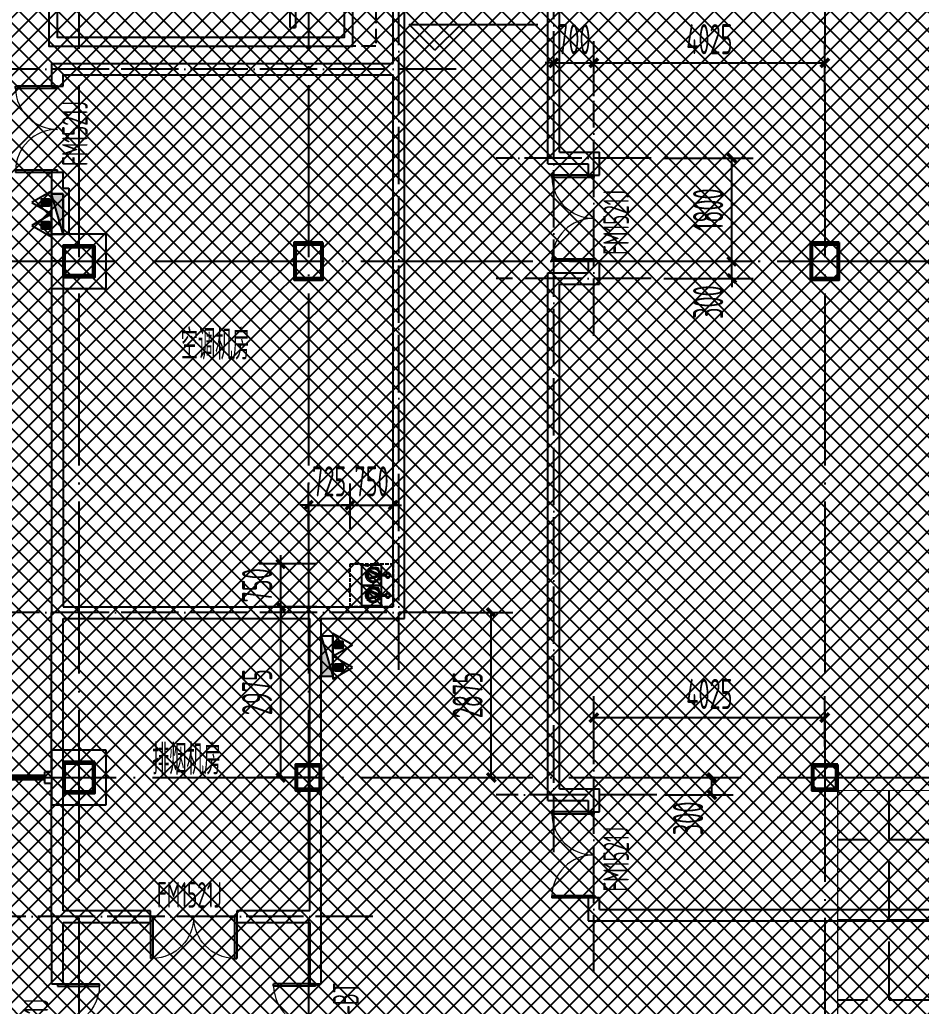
# Model space of a CAD drawing. Extents: x -473190 to 2138458, y -81875 to 2633646.
# Drawn here: x -50329 to -34617, y 114822 to 132022 of the extents above; entities that cross this region are included whole.
import ezdxf

# ---------------------------------------------------------------- set-up
doc = ezdxf.new("R2010")
doc.units = 0
doc.header["$LTSCALE"] = 1000
for name, pattern in [('DASH', [0.35, 0.25, -0.1]), ('DOTE', [2.42, 2, -0.2, 0.02, -0.2]), ('排水', [1.1, 1, -0.1])]:
    doc.linetypes.add(name, pattern=pattern)
for name, color, linetype in [('00-停车位', 67, 'Continuous'), ('A-COLUMN', 2, 'Continuous'), ('A-PUB_HATCH', 8, 'Continuous'), ('A-ROOM_NAME', 23, 'Continuous'), ('A-WALL', 2, 'Continuous'), ('car', 252, 'Continuous'), ('DIM_ELEV', 3, 'Continuous'), ('DOOR_FIRE', 4, 'Continuous'), ('DOOR_FIRE_TEXT', 7, 'Continuous'), ('DOTE', 1, 'DOTE'), ('PUB_DIM', 3, 'Continuous'), ('W-EQUIP_消火栓', 7, 'Continuous'), ('W-EQUIP_灭火器', 7, 'Continuous'), ('排水', 4, 'Continuous'), ('索引线', 252, 'Continuous'), ('集水坑', 4, 'Continuous'), ('雨棚投影', 147, 'Continuous')]:
    doc.layers.add(name, color=color, linetype=linetype)
doc.layers.add('GPS-污水', color=2, linetype='排水', lineweight=40)
doc.layers.add('钢柱', color=51, linetype='Continuous', lineweight=35)
doc.styles.add('8B2_02', font='tssdeng.shx', dxfattribs={"width": 0.6, "bigfont": 'TSSDCHN.shx'})
doc.styles.add('_TCH_DIM_T3', font='tssdeng.shx', dxfattribs={"width": 0.564706, "bigfont": '@@@tssdchn.shx'})
doc.styles.add('_TCH_WINDOW', font='tssdeng.shx', dxfattribs={"width": 0.8, "height": 3.5, "bigfont": 'tssdchn.shx'})
doc.styles.get("Standard").update_dxf_attribs({"font": 'gbenor.shx', "bigfont": 'gbcbig.shx'})
doc.dimstyles.new('_TCH_ARCH&&150', dxfattribs={"dimtxt": 525, "dimasz": 150, "dimexe": 375, "dimexo": 450, "dimgap": 150, "dimtad": 1, "dimdec": 0, "dimzin": 0, "dimdsep": 46, "dimtxsty": '_TCH_DIM_T3', "dimblk": 'ARCHTICK', "dimcen": 0.09, "dimclrt": 7, "dimazin": 2, "dimtfac": 1, "dimtdec": 0, "dimtix": 1, "dimtmove": 2, "dimatfit": 3, "dimfxl": 0, "dimtolj": 1, "dimtzin": 0, "dimarcsym": 0})

# ---------------------------------------------------------------- blocks, each defined once
blk = doc.blocks.new('$SB01_1')
h = blk.add_hatch(color=256)
h.dxf.hatch_style = 1
h.paths.add_polyline_path([(-0.381, -0.323), (0.5, 0), (-0.381, 0.323)])
h.paths.add_polyline_path([(0, 0), (0.002, 0), (0.002, 0.001), (0, 0.001)], flags=24)
h.paths.add_polyline_path([(0, -0.002), (0.003, -0.002), (0.003, -0.001), (0, -0.001)], flags=24)
h.paths.add_polyline_path([(0, -0.003), (0.003, -0.003), (0.003, -0.002), (0, -0.002)], flags=24)
for p, q in [((0.5, 0), (-0.381, 0.323)), ((-0.381, 0.323), (-0.381, -0.323)), ((0.5, 0), (-0.381, -0.323))]:
    blk.add_line(p, q)
blk.add_circle((0, 0), 0.5)
at = {"flags": 1}
for tag, p in [('UNIT', (0, 0)), ('SPEC', (0, -0.002)), ('WHAT', (0, -0.003))]:
    blk.add_attdef(tag, p, '', height=0.001, dxfattribs=at)
blk = doc.blocks.new('人防集水坑')
at = {"layer": 'GPS-污水', "linetype": '排水'}
for p, q in [((307486, 701151), (307284, 701151)), ((307486, 700451), (307284, 700451))]:
    blk.add_line(p, q, dxfattribs=at)
for centre in [(307561, 701151), (307561, 700451)]:
    blk.add_circle(centre, 75, dxfattribs=at)
at = {"layer": '集水坑', "linetype": 'DASH', "ltscale": 0.5}
blk.add_lwpolyline([(306241, 700051), (306241, 701551), (307741, 701551), (307741, 700051)], close=True, dxfattribs=at)
at = {"layer": '集水坑', "linetype": 'Continuous', "ltscale": 0.5}
for points in [[(306641, 701501), (306641, 700801), (307341, 700801), (307341, 701501)], [(306641, 700801), (306641, 700101), (307341, 700101), (307341, 700801)]]:
    blk.add_lwpolyline(points, close=True, dxfattribs=at)
at = {"layer": '集水坑', "linetype": 'DASH', "ltscale": 0.5}
for points in [[(307341, 700801), (307237, 701397), (306641, 701501)], [(307347, 700101), (307243, 700697), (306647, 700801)]]:
    blk.add_lwpolyline(points, dxfattribs=at)
at = {"layer": 'GPS-污水', "linetype": '排水', "xscale": -480.0000000000002, "yscale": 480.0000000000002, "zscale": 480.0000000000002, "rotation": 176.2535374729293}
for p in [(307045, 701164, 0), (307045, 700464, 0)]:
    blk.add_blockref('$SB01_1', p, dxfattribs=at)
blk = doc.blocks.new('_ArchTick')
at = {"color": 0, "linetype": 'ByBlock', "const_width": 0.4}
blk.add_lwpolyline([(-0.5, -0.5), (0.5, 0.5)], dxfattribs=at)
blk = doc.blocks.new('*D5237')
at = {"layer": 'Defpoints', "color": 0, "transparency": 16777216}
for p in [(44909, -63669), (44184, -64535), (44909, -64535)]:
    blk.add_point(p, dxfattribs=at)
at = {"layer": 'PUB_DIM', "color": 0, "lineweight": -2, "transparency": 16777216}
for p, q in [((44184, -64085), (44184, -63294)), ((44909, -64085), (44909, -63294)), ((44184, -63669), (44034, -63669)), ((44184, -63669), (44909, -63669)), ((44909, -63669), (45059, -63669))]:
    blk.add_line(p, q, dxfattribs=at)
at = {"layer": 'PUB_DIM', "color": 0, "lineweight": -2, "transparency": 16777216, "xscale": 150, "yscale": 150, "zscale": 150}
blk.add_blockref('_ArchTick', (44184, -63669), dxfattribs=at)
at = {"layer": 'PUB_DIM', "color": 0, "lineweight": -2, "transparency": 16777216, "xscale": 150, "yscale": 150, "zscale": 150, "rotation": 180}
blk.add_blockref('_ArchTick', (44909, -63669), dxfattribs=at)
at = {"layer": 'PUB_DIM', "color": 7, "transparency": 16777216, "insert": (44546, -63256), "char_height": 525, "attachment_point": 5, "style": '_TCH_DIM_T3'}
blk.add_mtext('\\A1;725', dxfattribs=at)
blk = doc.blocks.new('*D5238')
at = {"layer": 'Defpoints', "color": 0, "transparency": 16777216}
for p in [(45659, -63669), (44909, -64535), (45659, -64535)]:
    blk.add_point(p, dxfattribs=at)
at = {"layer": 'PUB_DIM', "color": 0, "lineweight": -2, "transparency": 16777216}
for p, q in [((44909, -64085), (44909, -63294)), ((45659, -64085), (45659, -63294)), ((44909, -63669), (44759, -63669)), ((44909, -63669), (45659, -63669)), ((45659, -63669), (45809, -63669))]:
    blk.add_line(p, q, dxfattribs=at)
at = {"layer": 'PUB_DIM', "color": 0, "lineweight": -2, "transparency": 16777216, "xscale": 150, "yscale": 150, "zscale": 150}
blk.add_blockref('_ArchTick', (44909, -63669), dxfattribs=at)
at = {"layer": 'PUB_DIM', "color": 0, "lineweight": -2, "transparency": 16777216, "xscale": 150, "yscale": 150, "zscale": 150, "rotation": 180}
blk.add_blockref('_ArchTick', (45659, -63669), dxfattribs=at)
at = {"layer": 'PUB_DIM', "color": 7, "transparency": 16777216, "insert": (45284, -63256), "char_height": 525, "attachment_point": 5, "style": '_TCH_DIM_T3'}
blk.add_mtext('\\A1;750', dxfattribs=at)
blk = doc.blocks.new('*D5314')
at = {"layer": 'Defpoints', "color": 0, "transparency": 16777216}
for p in [(43703, -64693), (44778, -64693), (44778, -65443)]:
    blk.add_point(p, dxfattribs=at)
at = {"layer": 'PUB_DIM', "color": 0, "lineweight": -2, "transparency": 16777216}
for p, q in [((43703, -64693), (43703, -64543)), ((44328, -64693), (43328, -64693)), ((43703, -65443), (43703, -64693)), ((44328, -65443), (43328, -65443)), ((43703, -65443), (43703, -65593))]:
    blk.add_line(p, q, dxfattribs=at)
at = {"layer": 'PUB_DIM', "color": 0, "lineweight": -2, "transparency": 16777216, "xscale": 150, "yscale": 150, "zscale": 150}
for p, rotation in [((43703, -64693), 270), ((43703, -65443), 90)]:
    blk.add_blockref('_ArchTick', p, dxfattribs=dict(at, rotation=rotation))
at = {"layer": 'PUB_DIM', "color": 7, "transparency": 16777216, "insert": (43290, -65068), "char_height": 525, "attachment_point": 5, "rotation": 90, "style": '_TCH_DIM_T3'}
blk.add_mtext('\\A1;750', dxfattribs=at)
blk = doc.blocks.new('*D5315')
at = {"layer": 'Defpoints', "color": 0, "transparency": 16777216}
for p in [(43703, -65443), (44778, -65443), (44778, -68418)]:
    blk.add_point(p, dxfattribs=at)
at = {"layer": 'PUB_DIM', "color": 0, "lineweight": -2, "transparency": 16777216}
for p, q in [((44328, -65443), (43328, -65443)), ((43703, -68418), (43703, -65443)), ((44328, -68418), (43328, -68418))]:
    blk.add_line(p, q, dxfattribs=at)
at = {"layer": 'PUB_DIM', "color": 0, "lineweight": -2, "transparency": 16777216, "xscale": 150, "yscale": 150, "zscale": 150}
for p, rotation in [((43703, -65443), 90), ((43703, -68418), 270)]:
    blk.add_blockref('_ArchTick', p, dxfattribs=dict(at, rotation=rotation))
at = {"layer": 'PUB_DIM', "color": 7, "transparency": 16777216, "insert": (43290, -66931), "char_height": 525, "attachment_point": 5, "rotation": 90, "style": '_TCH_DIM_T3'}
blk.add_mtext('\\A1;2975', dxfattribs=at)
blk = doc.blocks.new('车位2400x5300')
at = {"layer": '00-停车位', "color": 251}
for p, q in [((-875, -1000), (-175, -1000)), ((-875, -1100), (-875, -1000)), ((-175, -1100), (-175, -1000)), ((175, -1000), (875, -1000)), ((175, -1100), (175, -1000)), ((875, -1100), (875, -1000)), ((-875, -1100), (-175, -1100)), ((175, -1100), (875, -1100)), ((400, -5300), (-400, -5300))]:
    blk.add_line(p, q, dxfattribs=at)
blk.add_lwpolyline([(400, -5150), (400, -5300), (1200, -5300), (1200, 0), (-1200, 0), (-1200, -5300), (-400, -5300), (-400, -5150), (-1050, -5150), (-1050, -150), (1050, -150), (1050, -5150), (400, -5150)], dxfattribs=at)
blk.add_lwpolyline([(0, -5150, 0, 600, 0), (0, -4850, 600, 600, 0)], format="xyseb", dxfattribs=at)
blk = doc.blocks.new('A$C00330F2E')
at = {"layer": 'A-COLUMN'}
for p, q in [((5325, -26850), (4375, -26850)), ((4375, -26850), (4375, -27800)), ((5325, -27800), (5325, -26850)), ((4375, -27800), (5325, -27800)), ((5325, -35850), (4375, -35850)), ((4375, -35850), (4375, -36800)), ((5325, -36800), (5325, -35850)), ((4375, -36800), (5325, -36800))]:
    blk.add_line(p, q, dxfattribs=at)
at = {"layer": '钢柱', "color": 4, "lineweight": 35}
for points in [[(9100, -27000), (8600, -27000), (8600, -27650), (9100, -27650)], [(18100, -27000), (17600, -27000), (17600, -27650), (18100, -27650)], [(5125, -27050), (4575, -27050), (4575, -27600), (5125, -27600)], [(5095, -27570), (4605, -27570), (4605, -27080), (5095, -27080)], [(9070, -27620), (8630, -27620), (8630, -27030), (9070, -27030)], [(18070, -27620), (17630, -27620), (17630, -27030), (18070, -27030)], [(5125, -36050), (4575, -36050), (4575, -36600), (5125, -36600)], [(5095, -36570), (4605, -36570), (4605, -36080), (5095, -36080)], [(9075, -36100), (8625, -36100), (8625, -36550), (9075, -36550)], [(18075, -36100), (17625, -36100), (17625, -36550), (18075, -36550)], [(9045, -36520), (8655, -36520), (8655, -36130), (9045, -36130)], [(18045, -36520), (17655, -36520), (17655, -36130), (18045, -36130)]]:
    blk.add_lwpolyline(points, close=True, dxfattribs=at)
blk = doc.blocks.new('A$C4F5A101F')
at = {"layer": 'DOTE', "color": 16, "linetype": 'DOTE', "ltscale": 1.5}
for p, q in [((-251939.7, 16373.7), (-251939.7, -213765.2)), ((-247939.7, 16373.7), (-247939.7, -213765.2)), ((-238939.7, 16373.7), (-238939.7, -213765.2)), ((-297848.4, -30257.4), (-173939.7, -30257.4)), ((-297848.4, -39257.4), (-173939.7, -39257.4))]:
    blk.add_line(p, q, dxfattribs=at)
blk = doc.blocks.new('*D5480')
at = {"layer": 'Defpoints', "color": 0, "transparency": 16777216}
for p in [(11592, -19425), (12913, -19425), (11592, -22300)]:
    blk.add_point(p, dxfattribs=at)
at = {"layer": 'PUB_DIM', "color": 0, "lineweight": -2, "transparency": 16777216}
for p, q in [((12042, -19425), (13288, -19425)), ((12913, -22300), (12913, -19425)), ((12042, -22300), (13288, -22300))]:
    blk.add_line(p, q, dxfattribs=at)
at = {"layer": 'PUB_DIM', "color": 0, "lineweight": -2, "transparency": 16777216, "xscale": 150, "yscale": 150, "zscale": 150}
for p, rotation in [((12913, -19425), 90), ((12913, -22300), 270)]:
    blk.add_blockref('_ArchTick', p, dxfattribs=dict(at, rotation=rotation))
at = {"layer": 'PUB_DIM', "color": 7, "transparency": 16777216, "insert": (12500, -20863), "char_height": 525, "attachment_point": 5, "rotation": 90, "style": '_TCH_DIM_T3'}
blk.add_mtext('\\A1;2875', dxfattribs=at)
blk = doc.blocks.new('*D5495')
at = {"layer": 'Defpoints', "color": 0, "transparency": 16777216}
for p in [(3952, -9950), (5012, -9950), (5012, -13300)]:
    blk.add_point(p, dxfattribs=at)
at = {"layer": 'PUB_DIM', "color": 0, "lineweight": -2, "transparency": 16777216}
for p, q in [((4562, -9950), (3577, -9950)), ((3952, -13300), (3952, -9950)), ((4562, -13300), (3577, -13300))]:
    blk.add_line(p, q, dxfattribs=at)
at = {"layer": 'PUB_DIM', "color": 0, "lineweight": -2, "transparency": 16777216, "xscale": 150, "yscale": 150, "zscale": 150}
for p, rotation in [((3952, -9950), 90), ((3952, -13300), 270)]:
    blk.add_blockref('_ArchTick', p, dxfattribs=dict(at, rotation=rotation))
at = {"layer": 'PUB_DIM', "color": 7, "transparency": 16777216, "insert": (3539, -11625), "char_height": 525, "attachment_point": 5, "rotation": 90, "style": '_TCH_DIM_T3'}
blk.add_mtext('\\A1;3350', dxfattribs=at)
blk = doc.blocks.new('*D5519')
at = {"layer": 'Defpoints', "color": 0, "transparency": 16777216}
for p in [(15492, -22300), (16755, -22300), (15492, -22600)]:
    blk.add_point(p, dxfattribs=at)
at = {"layer": 'PUB_DIM', "color": 0, "lineweight": -2, "transparency": 16777216}
for p, q in [((15942, -22300), (17130, -22300)), ((16755, -22600), (16755, -22300)), ((15942, -22600), (17130, -22600))]:
    blk.add_line(p, q, dxfattribs=at)
at = {"layer": 'PUB_DIM', "color": 0, "lineweight": -2, "transparency": 16777216, "xscale": 150, "yscale": 150, "zscale": 150}
for p, rotation in [((16755, -22300), 90), ((16755, -22600), 270)]:
    blk.add_blockref('_ArchTick', p, dxfattribs=dict(at, rotation=rotation))
at = {"layer": 'PUB_DIM', "color": 7, "transparency": 16777216, "insert": (16342, -23012), "char_height": 525, "attachment_point": 5, "rotation": 90, "style": '_TCH_DIM_T3'}
blk.add_mtext('\\A1;300', dxfattribs=at)
blk = doc.blocks.new('*D5520')
at = {"layer": 'Defpoints', "color": 0, "transparency": 16777216}
for p in [(18725, -21256), (14700, -22208), (18725, -22208)]:
    blk.add_point(p, dxfattribs=at)
at = {"layer": 'PUB_DIM', "color": 0, "lineweight": -2, "transparency": 16777216}
for p, q in [((14700, -21758), (14700, -20881)), ((18725, -21758), (18725, -20881)), ((14700, -21256), (18725, -21256))]:
    blk.add_line(p, q, dxfattribs=at)
at = {"layer": 'PUB_DIM', "color": 0, "lineweight": -2, "transparency": 16777216, "xscale": 150, "yscale": 150, "zscale": 150, "rotation": 180}
blk.add_blockref('_ArchTick', (14700, -21256), dxfattribs=at)
at = {"layer": 'PUB_DIM', "color": 0, "lineweight": -2, "transparency": 16777216, "xscale": 150, "yscale": 150, "zscale": 150}
blk.add_blockref('_ArchTick', (18725, -21256), dxfattribs=at)
at = {"layer": 'PUB_DIM', "color": 7, "transparency": 16777216, "insert": (16713, -20843), "char_height": 525, "attachment_point": 5, "style": '_TCH_DIM_T3'}
blk.add_mtext('\\A1;4025', dxfattribs=at)
blk = doc.blocks.new('*D5521')
at = {"layer": 'Defpoints', "color": 0, "transparency": 16777216}
for p in [(15472, -11500), (17104, -11500), (15472, -13300)]:
    blk.add_point(p, dxfattribs=at)
at = {"layer": 'PUB_DIM', "color": 0, "lineweight": -2, "transparency": 16777216}
for p, q in [((15922, -11500), (17479, -11500)), ((17104, -13300), (17104, -11500)), ((15922, -13300), (17479, -13300))]:
    blk.add_line(p, q, dxfattribs=at)
at = {"layer": 'PUB_DIM', "color": 0, "lineweight": -2, "transparency": 16777216, "xscale": 150, "yscale": 150, "zscale": 150}
for p, rotation in [((17104, -11500), 90), ((17104, -13300), 270)]:
    blk.add_blockref('_ArchTick', p, dxfattribs=dict(at, rotation=rotation))
at = {"layer": 'PUB_DIM', "color": 7, "transparency": 16777216, "insert": (16692, -12400), "char_height": 525, "attachment_point": 5, "rotation": 90, "style": '_TCH_DIM_T3'}
blk.add_mtext('\\A1;1800', dxfattribs=at)
blk = doc.blocks.new('*D5522')
at = {"layer": 'Defpoints', "color": 0, "transparency": 16777216}
for p in [(15472, -13300), (17104, -13300), (15472, -13600)]:
    blk.add_point(p, dxfattribs=at)
at = {"layer": 'PUB_DIM', "color": 0, "lineweight": -2, "transparency": 16777216}
for p, q in [((17104, -13300), (17104, -13150)), ((15922, -13300), (17479, -13300)), ((17104, -13600), (17104, -13300)), ((15922, -13600), (17479, -13600)), ((17104, -13600), (17104, -13750))]:
    blk.add_line(p, q, dxfattribs=at)
at = {"layer": 'PUB_DIM', "color": 0, "lineweight": -2, "transparency": 16777216, "xscale": 150, "yscale": 150, "zscale": 150}
for p, rotation in [((17104, -13300), 270), ((17104, -13600), 90)]:
    blk.add_blockref('_ArchTick', p, dxfattribs=dict(at, rotation=rotation))
at = {"layer": 'PUB_DIM', "color": 7, "transparency": 16777216, "insert": (16692, -14012), "char_height": 525, "attachment_point": 5, "rotation": 90, "style": '_TCH_DIM_T3'}
blk.add_mtext('\\A1;300', dxfattribs=at)
blk = doc.blocks.new('*D5523')
at = {"layer": 'Defpoints', "color": 0, "transparency": 16777216}
for p in [(14700, -9840), (14000, -10872), (14700, -10872)]:
    blk.add_point(p, dxfattribs=at)
at = {"layer": 'PUB_DIM', "color": 0, "lineweight": -2, "transparency": 16777216}
for p, q in [((14000, -10422), (14000, -9465)), ((14700, -10422), (14700, -9465)), ((14000, -9840), (13850, -9840)), ((14000, -9840), (14700, -9840)), ((14700, -9840), (14850, -9840))]:
    blk.add_line(p, q, dxfattribs=at)
at = {"layer": 'PUB_DIM', "color": 0, "lineweight": -2, "transparency": 16777216, "xscale": 150, "yscale": 150, "zscale": 150}
blk.add_blockref('_ArchTick', (14000, -9840), dxfattribs=at)
at = {"layer": 'PUB_DIM', "color": 0, "lineweight": -2, "transparency": 16777216, "xscale": 150, "yscale": 150, "zscale": 150, "rotation": 180}
blk.add_blockref('_ArchTick', (14700, -9840), dxfattribs=at)
at = {"layer": 'PUB_DIM', "color": 7, "transparency": 16777216, "insert": (14350, -9428), "char_height": 525, "attachment_point": 5, "style": '_TCH_DIM_T3'}
blk.add_mtext('\\A1;700', dxfattribs=at)
blk = doc.blocks.new('*D5524')
at = {"layer": 'Defpoints', "color": 0, "transparency": 16777216}
for p in [(18725, -9840), (14700, -10872), (18725, -10872)]:
    blk.add_point(p, dxfattribs=at)
at = {"layer": 'PUB_DIM', "color": 0, "lineweight": -2, "transparency": 16777216}
for p, q in [((14700, -10422), (14700, -9465)), ((18725, -10422), (18725, -9465)), ((14700, -9840), (18725, -9840))]:
    blk.add_line(p, q, dxfattribs=at)
at = {"layer": 'PUB_DIM', "color": 0, "lineweight": -2, "transparency": 16777216, "xscale": 150, "yscale": 150, "zscale": 150, "rotation": 180}
blk.add_blockref('_ArchTick', (14700, -9840), dxfattribs=at)
at = {"layer": 'PUB_DIM', "color": 0, "lineweight": -2, "transparency": 16777216, "xscale": 150, "yscale": 150, "zscale": 150}
blk.add_blockref('_ArchTick', (18725, -9840), dxfattribs=at)
at = {"layer": 'PUB_DIM', "color": 7, "transparency": 16777216, "insert": (16713, -9428), "char_height": 525, "attachment_point": 5, "style": '_TCH_DIM_T3'}
blk.add_mtext('\\A1;4025', dxfattribs=at)
blk = doc.blocks.new('A$C2EF10B80')
at = {"layer": 'A-PUB_HATCH'}
h = blk.add_hatch(dxfattribs=at)
h.set_pattern_fill('ANSI31', color=256, scale=50, angle=-16.4434)
h.set_pattern_definition([(45, (6188.46, 7099.97), (-56.1266, 56.1266), [])])
h.paths.add_polyline_path([(-983, -100, 0.414214), (-1033, -50), (-1184, -50), (-1091, -207), (-1210, -207), (-1204, -250), (-983, -250)])
h.paths.add_polyline_path([(-983, -250), (-1204, -250), (-1190, -350), (-1033, -350, 0.414213), (-983, -300)])
h.paths.add_polyline_path([(-1262, -250), (-1417, -250), (-1417, -300, 0.414215), (-1367, -350), (-1207, -350)])
h.paths.add_polyline_path([(-1221, -50), (-1367, -50, 0.414214), (-1417, -100), (-1417, -250), (-1262, -250), (-1320, -146), (-1212, -146)])
at = {"layer": 'car', "linetype": 'DASH', "ltscale": 0.5}
blk.add_line((-1367, -350), (-1033, -350), dxfattribs=at)
at = {"layer": 'car', "linetype": 'DASH'}
blk.add_lwpolyline([(-2400, 0), (0, 0), (0, -400), (-2400, -400)], close=True, dxfattribs=at)
at = {"layer": 'car', "linetype": 'DASH', "ltscale": 0.5}
blk.add_lwpolyline([(-1320, -146), (-1185, -390), (-1210, -207), (-1091, -207), (-1227, 23), (-1212, -146)], close=True, dxfattribs=at)
for points in [[(-1367, -50, 0.414214), (-1417, -100), (-1417, -300)], [(-1033, -350, 0.414214), (-983, -300), (-983, -100, 0.414214), (-1033, -50), (-1367, -50)]]:
    blk.add_lwpolyline(points, format="xyb", dxfattribs=at)
at = {"layer": 'car', "linetype": 'DASH'}
blk.add_arc((-1367, -300), 50, 180, 270, dxfattribs=at)
blk = doc.blocks.new('$TwtSys$00000434')
for p, q in [((-0.5, 0.5), (-0.5, -0.5)), ((-0.5, -0.5), (0.5, 0.5)), ((0.5, 0.5), (-0.5, 0.5)), ((0.5, -0.5), (0.5, 0.5)), ((-0.5, -0.5), (0.5, -0.5))]:
    blk.add_line(p, q)
blk.add_solid([(0.5, -0.5), (0.5, 0.5), (-0.5, -0.5)])
blk = doc.blocks.new('$TwtSys$00000546')
h = blk.add_hatch()
h.set_pattern_fill('ANSI31', color=256, scale=200, style=0)
h.set_pattern_definition([(45, (-38543.802, -6670.83), (-17.67767, 17.67767), [])])
h.paths.add_polyline_path([(-65, 174), (65, 174), (65, 44), (-65, 44)])
for points in [[(0, 344), (-198, 0), (198, 0)], [(-65, 174), (65, 174), (65, 44), (-65, 44)]]:
    blk.add_lwpolyline(points, close=True)
blk = doc.blocks.new('zzzzzzzzzzzzzzzz')
at = {"layer": 'A-COLUMN'}
for p, q in [((-66734, -201785), (-67684, -201785)), ((-67684, -201785), (-67684, -202735)), ((-66734, -202735), (-66734, -201785)), ((-67684, -202735), (-66734, -202735)), ((-66734, -210785), (-67684, -210785)), ((-67684, -210785), (-67684, -211735)), ((-66734, -211735), (-66734, -210785)), ((-62984, -211035), (-63434, -211035)), ((-63434, -211035), (-63434, -211485)), ((-62984, -211485), (-62984, -211035)), ((-63434, -211485), (-62984, -211485)), ((-67684, -211735), (-66734, -211735))]:
    blk.add_line(p, q, dxfattribs=at)
blk.add_blockref('A$C00330F2E', (-72059, -174935))
blk = doc.blocks.new('ADFASDF')
h = blk.add_hatch()
h.set_pattern_fill('ANSI37', color=8, scale=150)
h.set_pattern_definition([(45, (0, 0), (-168.3798, 168.3798), []), (135, (0, 0), (-168.3798, -168.3798), [])])
h.paths.add_polyline_path([(521397, 239186), (521397, 224886), (539697, 224886), (539697, 169261), (524947, 169261), (524947, 171211), (527822, 171211), (527922, 176611), (501318, 176611), (501125, 109884), (530547, 109887), (530547, 107449), (538188, 100503), (536147, 98236), (540086, 94690), (517812, 69953), (517812, 59790), (482108, 20136), (405247, 20136), (405247, 26086), (391997, 40436), (391997, 64736), (399997, 64738), (399997, 239186), (409022, 239186)])
blk = doc.blocks.new('$DorLib2D$00000002')
for p, q in [((-0.5, 0), (-0.5, 0.4875)), ((-0.475, 0.4875), (-0.5, 0.4875)), ((-0.475, 0), (-0.475, 0.4875)), ((0.475, 0), (0.475, 0.4875)), ((0.475, 0.4875), (0.5, 0.4875)), ((0.5, 0), (0.5, 0.4875)), ((-0.5, 0), (-0.475, 0)), ((0.5, 0), (0.475, 0))]:
    blk.add_line(p, q)
at = {"lineweight": 13}
for centre, start, end in [((-0.4875, 0), 0, 88.53072), ((0.4875, 0), 91.46928, 180)]:
    blk.add_arc(centre, 0.4875, start, end, dxfattribs=at)
blk = doc.blocks.new('$DorLib2D$00000213')
at = {"color": 0, "linetype": 'DASH', "const_width": 0.02}
blk.add_lwpolyline([(0.5, 0), (-0.5, 0)], dxfattribs=at)
blk = doc.blocks.new('A$C3672542B')
at = {"layer": '排水', "color": 3, "linetype": 'DASH'}
blk.add_lwpolyline([(43668.2, -63452.7, 0, 0, 0), (44380.1, -64164.6, 160, 0, 0), (44804.3, -64588.9, 0, 0, 0)], format="xyseb", dxfattribs=at)
at = {"layer": '集水坑', "linetype": 'Continuous', "xscale": 0.5, "yscale": 0.5, "zscale": 0.5}
blk.add_blockref('人防集水坑', (-108211.8, -415468.6), dxfattribs=at)
at = {"layer": 'PUB_DIM'}
for p1, p2, distance, picture, middle in [((44183.7, -64535), (44908.7, -64535), 866.1, '*D5237', (44546.2, -63256.4)), ((44908.7, -64535), (45658.7, -64535), 866.1, '*D5238', (45283.7, -63256.4)), ((44778.1, -65443.2), (44778.1, -64693.2), 1075.1, '*D5314', (43290.5, -65068.2)), ((44778.1, -68418.2), (44778.1, -65443.2), 1075.1, '*D5315', (43290.5, -66930.7))]:
    dim = blk.add_aligned_dim(p1=p1, p2=p2, distance=distance, dimstyle='_TCH_ARCH&&150', dxfattribs=at)
    dim.commit()
    dim.dimension.update_dxf_attribs({"geometry": picture, "text_midpoint": middle})
blk = doc.blocks.new('A$C2B5B1B2C')
at = {"layer": 'DOTE', "linetype": 'DOTE', "ltscale": 0.5}
for p, q in [((11300, -20425), (11300, 9700)), ((14000, -23600), (14000, -3500)), ((12300, -9950), (4350, -9950)), ((14700, -14600), (14700, -10500)), ((15700, -11500), (13000, -11500)), ((15700, -13600), (13000, -13600)), ((12300, -19425), (4350, -19425)), ((14700, -25700), (14700, -21500)), ((15800, -22600), (13000, -22600)), ((10850, -24725), (4350, -24725))]:
    blk.add_line(p, q, dxfattribs=at)
at = {"layer": 'PUB_DIM'}
for p1, p2, distance, picture, middle in [((14000, -10871.9), (14700, -10871.9), 1031.8, '*D5523', (14350, -9427.6)), ((14700, -10871.9), (18725, -10871.9), 1031.8, '*D5524', (16712.5, -9427.6)), ((5011.6, -13300), (5011.6, -9950), 1060, '*D5495', (3539.1, -11625)), ((15471.7, -13300), (15471.7, -11500), -1632.7, '*D5521', (16692, -12400)), ((11592.5, -22300), (11592.5, -19425), -1320.5, '*D5480', (12500.4, -20862.5)), ((14700, -22208), (18725, -22208), 952.4, '*D5520', (16712.5, -20843.2))]:
    dim = blk.add_aligned_dim(p1=p1, p2=p2, distance=distance, dimstyle='_TCH_ARCH&&150', dxfattribs=at)
    dim.commit()
    dim.dimension.update_dxf_attribs({"geometry": picture, "text_midpoint": middle})
for base, p1, p2, picture, middle in [((17104.5, -13300), (15471.7, -13600), (15471.7, -13300), '*D5522', (16692, -14011.7)), ((16754.5, -22300), (15491.6, -22600), (15491.6, -22300), '*D5519', (16342, -23011.7))]:
    dim = blk.add_linear_dim(base=base, p1=p1, p2=p2, angle=90, dimstyle='_TCH_ARCH&&150', dxfattribs=at)
    dim.commit()
    dim.dimension.update_dxf_attribs({"geometry": picture, "text_midpoint": middle, "dimtype": 161})

msp = doc.modelspace()

# ---------------------------------------------------------------- hatches: boundary and pattern name
h = msp.add_hatch()
h.set_pattern_fill('ANGLE', color=252, scale=400)
h.set_pattern_definition([(0, (17910.9, 330071), (0, 1397), [1016, -381]), (90, (17910.9, 330071), (-1397, 9e-14), [1016, -381])])
h.paths.add_polyline_path([(-13922.7, 101035.6), (-36072.7, 101035.6), (-36072.7, 118585.6), (-13922.7, 118585.6)])

# ---------------------------------------------------------------- linework, layer by layer
at = {"layer": 'A-WALL'}
for p, q in [((-41122.7, 129510.6), (-41122.7, 136710.6)), ((-40922.7, 129710.6), (-40922.7, 136510.6)), ((-43822.7, 131260.6), (-43822.7, 133810.6)), ((-43622.7, 131160.6), (-43622.7, 133710.6)), ((-49772.7, 131260.6), (-49772.7, 130860.6)), ((-49772.7, 131260.6), (-43822.7, 131260.6)), ((-49572.7, 130860.6), (-49572.7, 131060.6)), ((-49572.7, 131060.6), (-43822.7, 131060.6)), ((-43822.7, 121785.6), (-43822.7, 131060.6)), ((-43622.7, 121585.6), (-43622.7, 131160.6)), ((-49772.7, 130860.6), (-49572.7, 130860.6)), ((-40922.7, 129710.6), (-40222.7, 129710.6)), ((-40222.7, 129310.6), (-40222.7, 129710.6)), ((-49572.7, 129360.6), (-49772.7, 129360.6)), ((-49772.7, 129360.6), (-49772.7, 128985.6)), ((-49572.7, 129085.6), (-49572.7, 129360.6)), ((-41122.7, 129510.6), (-40422.7, 129510.6)), ((-40422.7, 129510.6), (-40422.7, 129310.6)), ((-40422.7, 129310.6), (-40222.7, 129310.6)), ((-49572.7, 129085.6), (-49472.7, 129085.6)), ((-49472.7, 129085.6), (-49472.7, 128285.6)), ((-49772.7, 128985.6), (-49572.7, 128985.6)), ((-49572.7, 128985.6), (-49572.7, 128285.6)), ((-49472.7, 128285.6), (-49572.7, 128285.6)), ((-49772.7, 127810.6), (-49772.7, 121685.6)), ((-49572.7, 127810.6), (-49772.7, 127810.6)), ((-49572.7, 127810.6), (-49572.7, 121785.6)), ((-40222.7, 127810.6), (-40422.7, 127810.6)), ((-40422.7, 127810.6), (-40422.7, 127610.6)), ((-40222.7, 127410.6), (-40222.7, 127810.6)), ((-41122.7, 118410.6), (-41122.7, 127610.6)), ((-41122.7, 127610.6), (-40422.7, 127610.6)), ((-40922.7, 118610.6), (-40922.7, 127410.6)), ((-40922.7, 127410.6), (-40222.7, 127410.6)), ((-49572.7, 121785.6), (-45172.7, 121785.6)), ((-45172.7, 121785.6), (-43822.7, 121785.6)), ((-49772.7, 119060.6), (-49772.7, 121685.6)), ((-49572.7, 121585.6), (-45272.7, 121585.6)), ((-49572.7, 119060.6), (-49572.7, 121585.6)), ((-45272.7, 118810.6), (-45272.7, 121585.6)), ((-45072.7, 121585.6), (-43622.7, 121585.6)), ((-45072.7, 118810.6), (-45072.7, 121585.6)), ((-49772.7, 118910.6), (-49772.7, 119060.6)), ((-49572.7, 118810.6), (-49572.7, 119060.6)), ((-49772.7, 118910.6), (-49897.7, 118910.6)), ((-49897.7, 118910.6), (-49897.7, 118710.6)), ((-49897.7, 118710.6), (-49772.7, 118710.6)), ((-49772.7, 116385.6), (-49772.7, 118710.6)), ((-49572.7, 116485.6), (-49572.7, 118810.6)), ((-45272.7, 116485.6), (-45272.7, 118810.6)), ((-45072.7, 116385.6), (-45072.7, 118810.6)), ((-40922.7, 118610.6), (-40222.7, 118610.6)), ((-40222.7, 118210.6), (-40222.7, 118610.6)), ((-41122.7, 118410.6), (-40422.7, 118410.6)), ((-40422.7, 118410.6), (-40422.7, 118210.6)), ((-40422.7, 118210.6), (-40222.7, 118210.6)), ((-40222.7, 116710.6), (-40422.7, 116710.6)), ((-40422.7, 116710.6), (-40422.7, 116310.6)), ((-40222.7, 116510.6), (-40222.7, 116710.6)), ((-48047.7, 116485.6), (-49572.7, 116485.6)), ((-48047.7, 116285.6), (-48047.7, 116485.6)), ((-45272.7, 116485.6), (-46547.7, 116485.6)), ((-46547.7, 116485.6), (-46547.7, 116285.6)), ((-40222.7, 116510.6), (-23422.7, 116510.6)), ((-49772.7, 116385.6), (-49772.7, 115210.6)), ((-49572.7, 116285.6), (-48047.7, 116285.6)), ((-49572.7, 115210.6), (-49572.7, 116285.6)), ((-46547.7, 116285.6), (-45272.7, 116285.6)), ((-45272.7, 116285.6), (-45272.7, 115210.6)), ((-45072.7, 115210.6), (-45072.7, 116385.6)), ((-40422.7, 116310.6), (-23222.7, 116310.6)), ((-49772.7, 115210.6), (-49572.7, 115210.6)), ((-45272.7, 115210.6), (-45072.7, 115210.6))]:
    msp.add_line(p, q, dxfattribs=at)
at = {"layer": 'DIM_ELEV'}
for p, q in [((-43092.4, 131488.7), (-43542.4, 131938.7)), ((-43542.4, 131938.7), (-41296.4, 131938.7)), ((-43092.4, 131488.7), (-42642.4, 131938.7))]:
    msp.add_line(p, q, dxfattribs=at)
at = {"layer": '索引线', "linetype": 'DASH', "const_width": 20}
msp.add_lwpolyline([(-13922.7, 101035.6), (-36072.7, 101035.6), (-36072.7, 118585.6), (-13922.7, 118585.6)], close=True, dxfattribs=at)

# ---------------------------------------------------------------- block references
for name, p in [('A$C3672542B', (-89481.4, 187228.8)), ('ADFASDF', (-477545, -71625.7)), ('A$C2B5B1B2C', (-55022.7, 141110.6)), ('A$C00330F2E', (-54147.7, 155135.6))]:
    msp.add_blockref(name, p)
at = {"rotation": 89.99999732376651}
msp.add_blockref('A$C2EF10B80', (-44522.7, 133960.6), dxfattribs=at)
at = {"layer": '00-停车位', "rotation": 270}
msp.add_blockref('车位2400x5300', (-44522.7, 132760.6), dxfattribs=at)
at = {"layer": 'DOOR_FIRE'}
ref = msp.add_blockref('$DorLib2D$00000002', (-49672.7, 130110.6), dxfattribs=dict(at, xscale=-1500, yscale=-1500, zscale=200, rotation=270))
ref.add_attrib('A', 'FM1521J', (-49144.5, 129470.9), dxfattribs={"layer": 'DOOR_FIRE_TEXT', "height": 446.25, "rotation": 90, "style": '_TCH_WINDOW', "width": 0.564706})
ref = msp.add_blockref('$DorLib2D$00000002', (-40322.7, 128560.6), dxfattribs=dict(at, xscale=1500, yscale=1500, zscale=200, rotation=90))
ref.add_attrib('A', 'FM1521J', (-39712.2, 127920.9), dxfattribs={"layer": 'DOOR_FIRE_TEXT', "height": 446.25, "rotation": 90, "style": '_TCH_WINDOW', "width": 0.564706})
ref = msp.add_blockref('$DorLib2D$00000213', (-52647.7, 118810.6), dxfattribs=dict(at, xscale=-5500, yscale=-5500, zscale=200))
ref.add_attrib('A', 'FJL5522-2H', (-53573.4, 118244.5), dxfattribs={"layer": 'DOOR_FIRE_TEXT', "height": 446.25, "style": '_TCH_WINDOW', "width": 0.564706})
ref = msp.add_blockref('$DorLib2D$00000002', (-40322.7, 117460.6), dxfattribs=dict(at, xscale=1500, yscale=1500, zscale=200, rotation=90))
ref.add_attrib('A', 'FM1521J', (-39712.2, 116820.9), dxfattribs={"layer": 'DOOR_FIRE_TEXT', "height": 446.25, "rotation": 90, "style": '_TCH_WINDOW', "width": 0.564706})
ref = msp.add_blockref('$DorLib2D$00000002', (-47297.7, 116385.6), dxfattribs=dict(at, xscale=1500, yscale=-1500, zscale=200))
ref.add_attrib('A', 'FM1521J', (-47937.4, 116542.3), dxfattribs={"layer": 'DOOR_FIRE_TEXT', "height": 446.25, "style": '_TCH_WINDOW', "width": 0.564706})
ref = msp.add_blockref('$DorLib2D$00000002', (-49672.7, 114460.6), dxfattribs=dict(at, xscale=1500, yscale=-1500, zscale=200, rotation=90))
ref.add_attrib('A', 'FM1521J', (-49829.5, 113820.9), dxfattribs={"layer": 'DOOR_FIRE_TEXT', "height": 446.25, "rotation": 90, "style": '_TCH_WINDOW', "width": 0.564706})
ref = msp.add_blockref('$DorLib2D$00000002', (-45172.7, 114460.6), dxfattribs=dict(at, xscale=1500, yscale=1500, zscale=200, rotation=90))
ref.add_attrib('A', 'FM1521Y-BT', (-44422.7, 113476.8), dxfattribs={"layer": 'DOOR_FIRE_TEXT', "height": 446.25, "rotation": 90, "style": '_TCH_WINDOW', "width": 0.564706})
at = {"layer": 'W-EQUIP_消火栓'}
for p, xscale, yscale, zscale, rotation in [((-49672.7, 128635.6), 700.0000000000001, 200.0000000000001, 700.0000000000001, 90), ((-44972.7, 120926), 700, 200, 700, 270)]:
    msp.add_blockref('$TwtSys$00000434', p, dxfattribs=dict(at, xscale=xscale, yscale=yscale, zscale=zscale, rotation=rotation))
at = {"layer": 'W-EQUIP_灭火器'}
for p, rotation in [((-49772.7, 128834), 90), ((-49772.7, 128437.2), 90), ((-44872.7, 121124.4), 270), ((-44872.7, 120727.7), 270)]:
    msp.add_blockref('$TwtSys$00000546', p, dxfattribs=dict(at, rotation=rotation))
at = {"layer": '索引线', "color": 0}
msp.add_blockref('zzzzzzzzzzzzzzzz', (17910.9, 330071), dxfattribs=at)
at = {"layer": '雨棚投影', "linetype": 'DASH', "lineweight": -3, "ltscale": 2}
msp.add_blockref('A$C4F5A101F', (202642, 158068), dxfattribs=at)

# ---------------------------------------------------------------- texts
at = {"layer": 'A-ROOM_NAME', "style": '8B2_02', "width": 0.6}
for s, p in [('空调机房', (-47520.7, 126094.7)), ('排烟机房', (-48020.7, 118861.2))]:
    msp.add_text(s, height=525, dxfattribs=at).set_placement(p)

doc.saveas('drawing.dxf')
